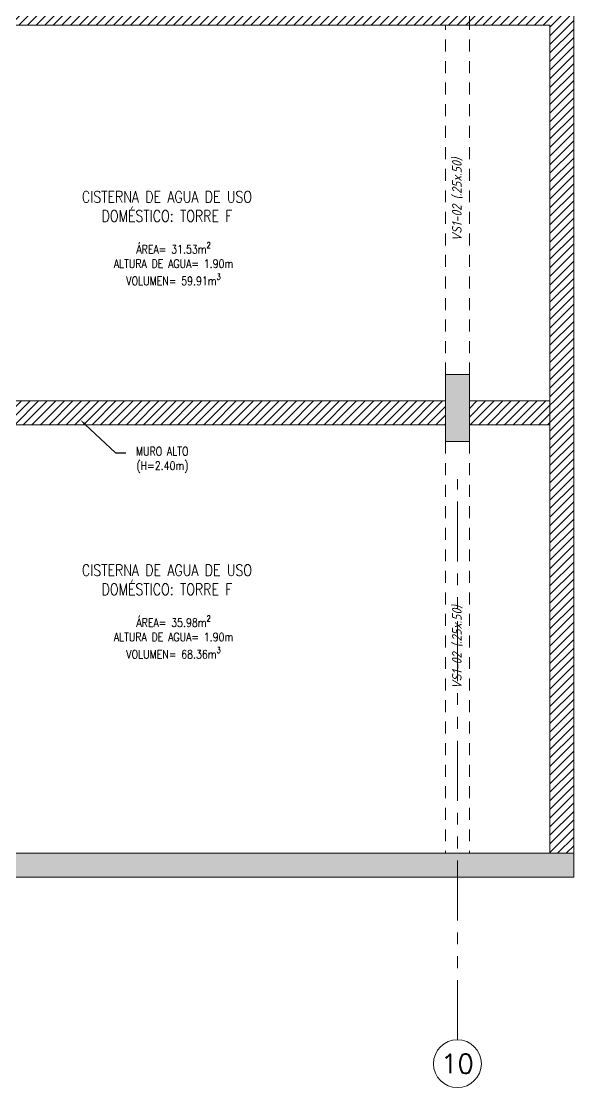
# Model space of a CAD drawing. Header units: millimetres. Extents: x 2085 to 2829, y 1347 to 1643.
# Drawn here: x 2166.92 to 2172.69, y 1600.64 to 1611.78 of the extents above; entities that cross this region are included whole.
import ezdxf
from ezdxf import colors
from ezdxf.entities.mleader import LeaderData, LeaderLine
from ezdxf.enums import TextEntityAlignment as Align
from ezdxf.math import Vec2, Vec3

# ---------------------------------------------------------------- set-up
doc = ezdxf.new("R2010")
doc.units = ezdxf.units.MM
for name, pattern in [('HIDDEN', [0.375, 0.25, -0.125]), ('HIDDEN2', [0.1875, 0.125, -0.0625]), ('PHANTOM', [2.5, 1.25, -0.25, 0.25, -0.25, 0.25, -0.25]), ('PHANTOM2', [1.25, 0.625, -0.125, 0.125, -0.125, 0.125, -0.125])]:
    doc.linetypes.add(name, pattern=pattern)
doc.layers.get('0').update_dxf_attribs({"color": 251, "lineweight": 9})
for name, color, linetype, lineweight in [('A-EJES', 251, 'PHANTOM', 9), ('A-ESTRUCTURA-HATCH', 251, 'Continuous', 13), ('A-ESTRUCTURA-MUROS', 251, 'Continuous', 13), ('A-ESTRUCTURA-PLACAS', 251, 'Continuous', 13), ('A-ESTRUCTURA-VIGAS', 251, 'HIDDEN2', 13), ('A-MURO ALTO', 251, 'Continuous', 13), ('A-MUROS', 251, 'Continuous', 9), ('A-PROYECCIONES', 251, 'HIDDEN2', 9), ('A-TEXTO-AMBIENTES', 251, 'Continuous', 9), ('A-TEXTO-INDICACIONES', 251, 'Continuous', 13)]:
    doc.layers.add(name, color=color, linetype=linetype, lineweight=lineweight)
doc.layers.add('A_50_Vigas Chata', color=251, linetype='HIDDEN', lineweight=13, plot=False)
doc.styles.add('APPIA -TEXTOS-GENERALES', font='isocp.shx', dxfattribs={"oblique": 15})
doc.styles.add('ROMANS', font='romans.shx', dxfattribs={"width": 0.8})
doc.styles.add('TXT_COTAS', font='romans.shx', dxfattribs={"width": 0.8})

# ---------------------------------------------------------------- blocks, each defined once
blk = doc.blocks.new('estructuras sotano 1')
at = {"layer": 'A-ESTRUCTURA-HATCH'}
h = blk.add_hatch(color=256, dxfattribs=at)
h.dxf.hatch_style = 1
h.paths.add_polyline_path([(18.94, 5.25), (19.19, 5.25), (19.19, 4.55), (18.94, 4.55)])
h.paths.add_polyline_path([(26.15, 5.25), (26.4, 5.25), (26.4, 4.55), (26.15, 4.55)])
h.paths.add_polyline_path([(26.15, 11.95), (26.4, 11.95), (26.4, 11.25), (26.15, 11.25)])
h.paths.add_polyline_path([(18.89, 11.95), (19.19, 11.95), (19.19, 11.25), (18.89, 11.25)])
h.paths.add_polyline_path([(11.43, 5.25), (11.98, 5.25), (11.98, 4.55), (11.43, 4.55)])
h.paths.add_polyline_path([(11.43, 11.95), (11.98, 11.95), (11.98, 11.25), (11.43, 11.25)])
h.paths.add_polyline_path([(4.22, 5.25), (4.47, 5.25), (4.47, 4.55), (4.22, 4.55)])
h.paths.add_polyline_path([(4.22, 11.95), (4.47, 11.95), (4.47, 11.25), (4.22, 11.25)])
h.paths.add_polyline_path([(18.89, 0.25), (0, 0.25), (0, 0), (18.89, 0)])
h.paths.add_polyline_path([(27.49, 0.25), (18.94, 0.25), (18.94, 0), (27.49, 0)])
h.paths.add_polyline_path([(15.265, 11.249), (15.265, 13.45), (17.215, 13.45), (17.215, 13.6), (15.015, 13.6), (15.015, 11.249)])
h.paths.add_polyline_path([(19.165, 16.45), (18.94, 16.45), (15.015, 16.45), (15.015, 16.25), (18.915, 16.25), (18.915, 13.3), (19.165, 13.3)])
h.paths.add_polyline_path([(16.265, 11.399), (17.215, 11.399), (17.215, 11.249), (16.265, 11.249)], flags=17)
h = blk.add_hatch(dxfattribs=at)
h.set_pattern_fill('ANSI31', color=256, scale=0.02)
h.set_pattern_definition([(45, (-226278.28786, -8188240.62345), (-0.04490128060535, 0.04490128060535), [])])
h.paths.add_polyline_path([(13.08, 0.25), (13.08, 11.25), (15.015, 11.25), (15.015, 11.5), (11.98, 11.5), (11.98, 11.25), (12.83, 11.25), (12.83, 8.822), (0.25, 8.822), (0.25, 11.25), (4.22, 11.25), (4.22, 11.5), (0, 11.5), (0, 0.25), (0.25, 0.25), (0.25, 2.73), (12.824, 2.73), (12.824, 2.98), (0.25, 2.98), (0.25, 5.38), (12.823, 5.38), (12.823, 5.63), (0.25, 5.63), (0.25, 8.572), (12.83, 8.572), (12.83, 0.25)])
h.paths.add_polyline_path([(4.47, 11.5), (11.43, 11.5), (11.43, 11.25), (4.47, 11.25)], flags=17)
h.paths.add_polyline_path([(19.19, 11.5), (26.15, 11.5), (26.15, 11.25), (21.84, 11.25), (21.84, 9.15), (27.24, 9.15), (27.24, 11.25), (26.4, 11.25), (26.4, 11.5), (27.49, 11.5), (27.49, 0.25), (27.24, 0.25), (27.24, 4.725), (26.4, 4.725), (26.4, 4.975), (27.24, 4.975), (27.24, 8.9), (19.19, 8.9), (19.19, 5.25), (18.94, 5.25), (18.94, 9.15), (21.59, 9.15), (21.59, 11.25), (19.19, 11.25)])
h.paths.add_polyline_path([(19.19, 4.975), (26.15, 4.975), (26.15, 4.725), (19.19, 4.725)], flags=17)
h.paths.add_polyline_path([(18.94, 4.55), (19.19, 4.55), (19.19, 0.25), (18.94, 0.25)], flags=17)
at = {"layer": 'A-ESTRUCTURA-MUROS'}
for points in [[(26.4, 11.5), (27.49, 11.5), (27.49, 0.25)], [(26.4, 8.9), (26.4, 9.15)], [(26.4, 4.975), (27.24, 4.975), (27.24, 8.9), (19.19, 8.9)], [(19.19, 4.975), (26.15, 4.975)], [(19.19, 4.725), (26.15, 4.725)], [(26.4, 4.725), (27.24, 4.725), (27.24, 0.25)]]:
    blk.add_lwpolyline(points, dxfattribs=at)
at = {"layer": 'A-ESTRUCTURA-PLACAS'}
for points in [[(26.15, 5.25), (26.4, 5.25), (26.4, 4.55), (26.15, 4.55)], [(27.49, 0.25), (18.94, 0.25), (18.94, 0), (27.49, 0)]]:
    blk.add_lwpolyline(points, close=True, dxfattribs=at)
at = {"layer": 'A-ESTRUCTURA-VIGAS'}
for points in [[(26.15, 5.25), (26.15, 8.9)], [(26.4, 5.25), (26.4, 8.9)], [(26.15, 4.55), (26.15, 0.25)], [(26.4, 4.55), (26.4, 0.25)]]:
    blk.add_lwpolyline(points, dxfattribs=at)
at = {"layer": 'A_50_Vigas Chata', "char_height": 0.1, "attachment_point": 5, "rotation": 90, "style": 'APPIA -TEXTOS-GENERALES'}
for insert in [(26.274, 7.077), (26.274, 2.401)]:
    blk.add_mtext('VS1-02 (.25x.50)', dxfattribs=dict(at, insert=insert))
blk = doc.blocks.new('EJES 1P')
at = {"layer": 'A-EJES', "linetype": 'PHANTOM2'}
blk.add_lwpolyline([(55.994, -18.151), (55.994, -12.292)], dxfattribs=at)
at = {"layer": 'A-EJES', "linetype": 'Continuous'}
blk.add_circle((55.994, -18.398), 0.25, dxfattribs=at)
at = {"layer": 'A-EJES', "linetype": 'Continuous', "style": 'ROMANS'}
blk.add_text('10', height=0.2, dxfattribs=at).set_placement((55.994, -18.398), align=Align.MIDDLE_CENTER)

msp = doc.modelspace()

# ---------------------------------------------------------------- linework, layer by layer
at = {"transparency": 33554559}
for points in [[(2172.441, 1607.813), (2172.441, 1611.738), (2164.391, 1611.738), (2164.391, 1607.813), (2171.351, 1607.813), (2171.351, 1608.088), (2171.601, 1608.088), (2171.601, 1607.813)], [(2164.391, 1607.563), (2164.391, 1603.088), (2172.441, 1603.088), (2172.441, 1607.563), (2171.601, 1607.563), (2171.601, 1607.388), (2171.351, 1607.388), (2171.351, 1607.563)]]:
    msp.add_lwpolyline(points, close=True, dxfattribs=at)
at = {"layer": 'A-MURO ALTO'}
for points in [[(2164.391, 1607.813), (2171.351, 1607.813)], [(2172.441, 1607.813), (2171.601, 1607.813)], [(2164.391, 1607.563), (2171.351, 1607.563)], [(2172.441, 1607.563), (2171.601, 1607.563)]]:
    msp.add_lwpolyline(points, dxfattribs=at)
at = {"layer": 'A-MUROS'}
for points in [[(2164.366, 1619.288), (2160.216, 1619.288), (2160.216, 1614.338), (2157.181, 1614.338), (2157.181, 1614.788), (2156.631, 1614.788), (2156.631, 1614.338), (2149.671, 1614.338), (2149.671, 1614.788), (2149.421, 1614.788), (2149.421, 1614.338), (2145.201, 1614.338), (2145.201, 1602.838), (2172.691, 1602.838), (2172.691, 1614.338), (2171.601, 1614.338), (2171.601, 1614.788), (2171.351, 1614.788), (2171.351, 1614.338), (2164.391, 1614.338), (2164.391, 1614.788), (2164.366, 1614.788)], [(2172.441, 1611.738), (2172.441, 1603.088), (2164.391, 1603.088), (2164.391, 1611.738)], [(2171.351, 1608.088), (2171.601, 1608.088), (2171.601, 1607.388), (2171.351, 1607.388)]]:
    msp.add_lwpolyline(points, close=True, dxfattribs=at)

# ---------------------------------------------------------------- block references
msp.add_blockref('estructuras sotano 1', (2145.201, 1602.838))
at = {"layer": 'A-PROYECCIONES'}
msp.add_blockref('EJES 1P', (2115.482, 1619.288), dxfattribs=at)

# ---------------------------------------------------------------- texts
at = {"layer": 'A-TEXTO-AMBIENTES', "char_height": 0.12, "width": 2.01632, "attachment_point": 5, "style": 'ROMANS'}
for insert in [(2168.441, 1609.845), (2168.441, 1605.945)]:
    msp.add_mtext('CISTERNA DE AGUA DE USO DOMÉSTICO: TORRE F', dxfattribs=dict(at, insert=insert))
at = {"layer": 'A-TEXTO-INDICACIONES', "char_height": 0.09, "width": 1.51895, "attachment_point": 5, "style": 'ROMANS'}
for s, insert in [('\\A1;ÁREA= 31.53m{\\H0.7x;\\S2^ ;}\\PALTURA DE AGUA= 1.90m\\PVOLUMEN= 59.91m{\\H0.7x;\\S3^ ;}', (2168.51, 1609.247)), ('\\A1;ÁREA= 35.98m{\\H0.7x;\\S2^ ;}\\PALTURA DE AGUA= 1.90m\\PVOLUMEN= 68.36m{\\H0.7x;\\S3^ ;}', (2168.51, 1605.347))]:
    msp.add_mtext(s, dxfattribs=dict(at, insert=insert))

# ---------------------------------------------------------------- leaders
at = {"layer": 'A-TEXTO-INDICACIONES'}
ml = msp.add_multileader_mtext('Standard', dxfattribs=at)
ml.set_content('MURO ALTO\\P(H=2.40m)', color=256, style='TXT_COTAS')
ml.set_leader_properties(color=7)
ml.build(insert=Vec2(0, 0))
ml.multileader.update_dxf_attribs({"dogleg_length": 0.11, "arrow_head_size": 0.07})
ctx = ml.context
ctx.base_point, ctx.char_height, ctx.arrow_head_size, ctx.landing_gap_size, ctx.plane_origin = Vec3(2168.012, 1607.272), 0.09, 0.07, 0.05, Vec3(2168.516, 1607.073)
ctx.text_align_type = 2
notes = []
notes.append((ctx, [(0, (1, 1, 0), (2167.902, 1607.272), (1, 0), 0.11, [(0, [(2167.536, 1607.615)], 0, [])])]))
ctx.mtext.insert, ctx.mtext.width, ctx.mtext.alignment, ctx.mtext.flow_direction = Vec3(2168.666, 1607.332), 1.32154, 3, 5
for ctx, leaders in notes:
    for number, flags, end, landing, length, lines in leaders:
        leader = LeaderData()
        leader.index, (leader.has_last_leader_line, leader.has_dogleg_vector, leader.attachment_direction) = number, flags
        leader.last_leader_point, leader.dogleg_vector, leader.dogleg_length = Vec3(end), Vec3(landing), length
        for number, points, colour, breaks in lines:
            line = LeaderLine()
            line.index, line.vertices, line.color, line.breaks = number, Vec3.list(points), colors.encode_raw_color(colour), breaks
            leader.lines.append(line)
        ctx.leaders.append(leader)

doc.saveas('drawing.dxf')
